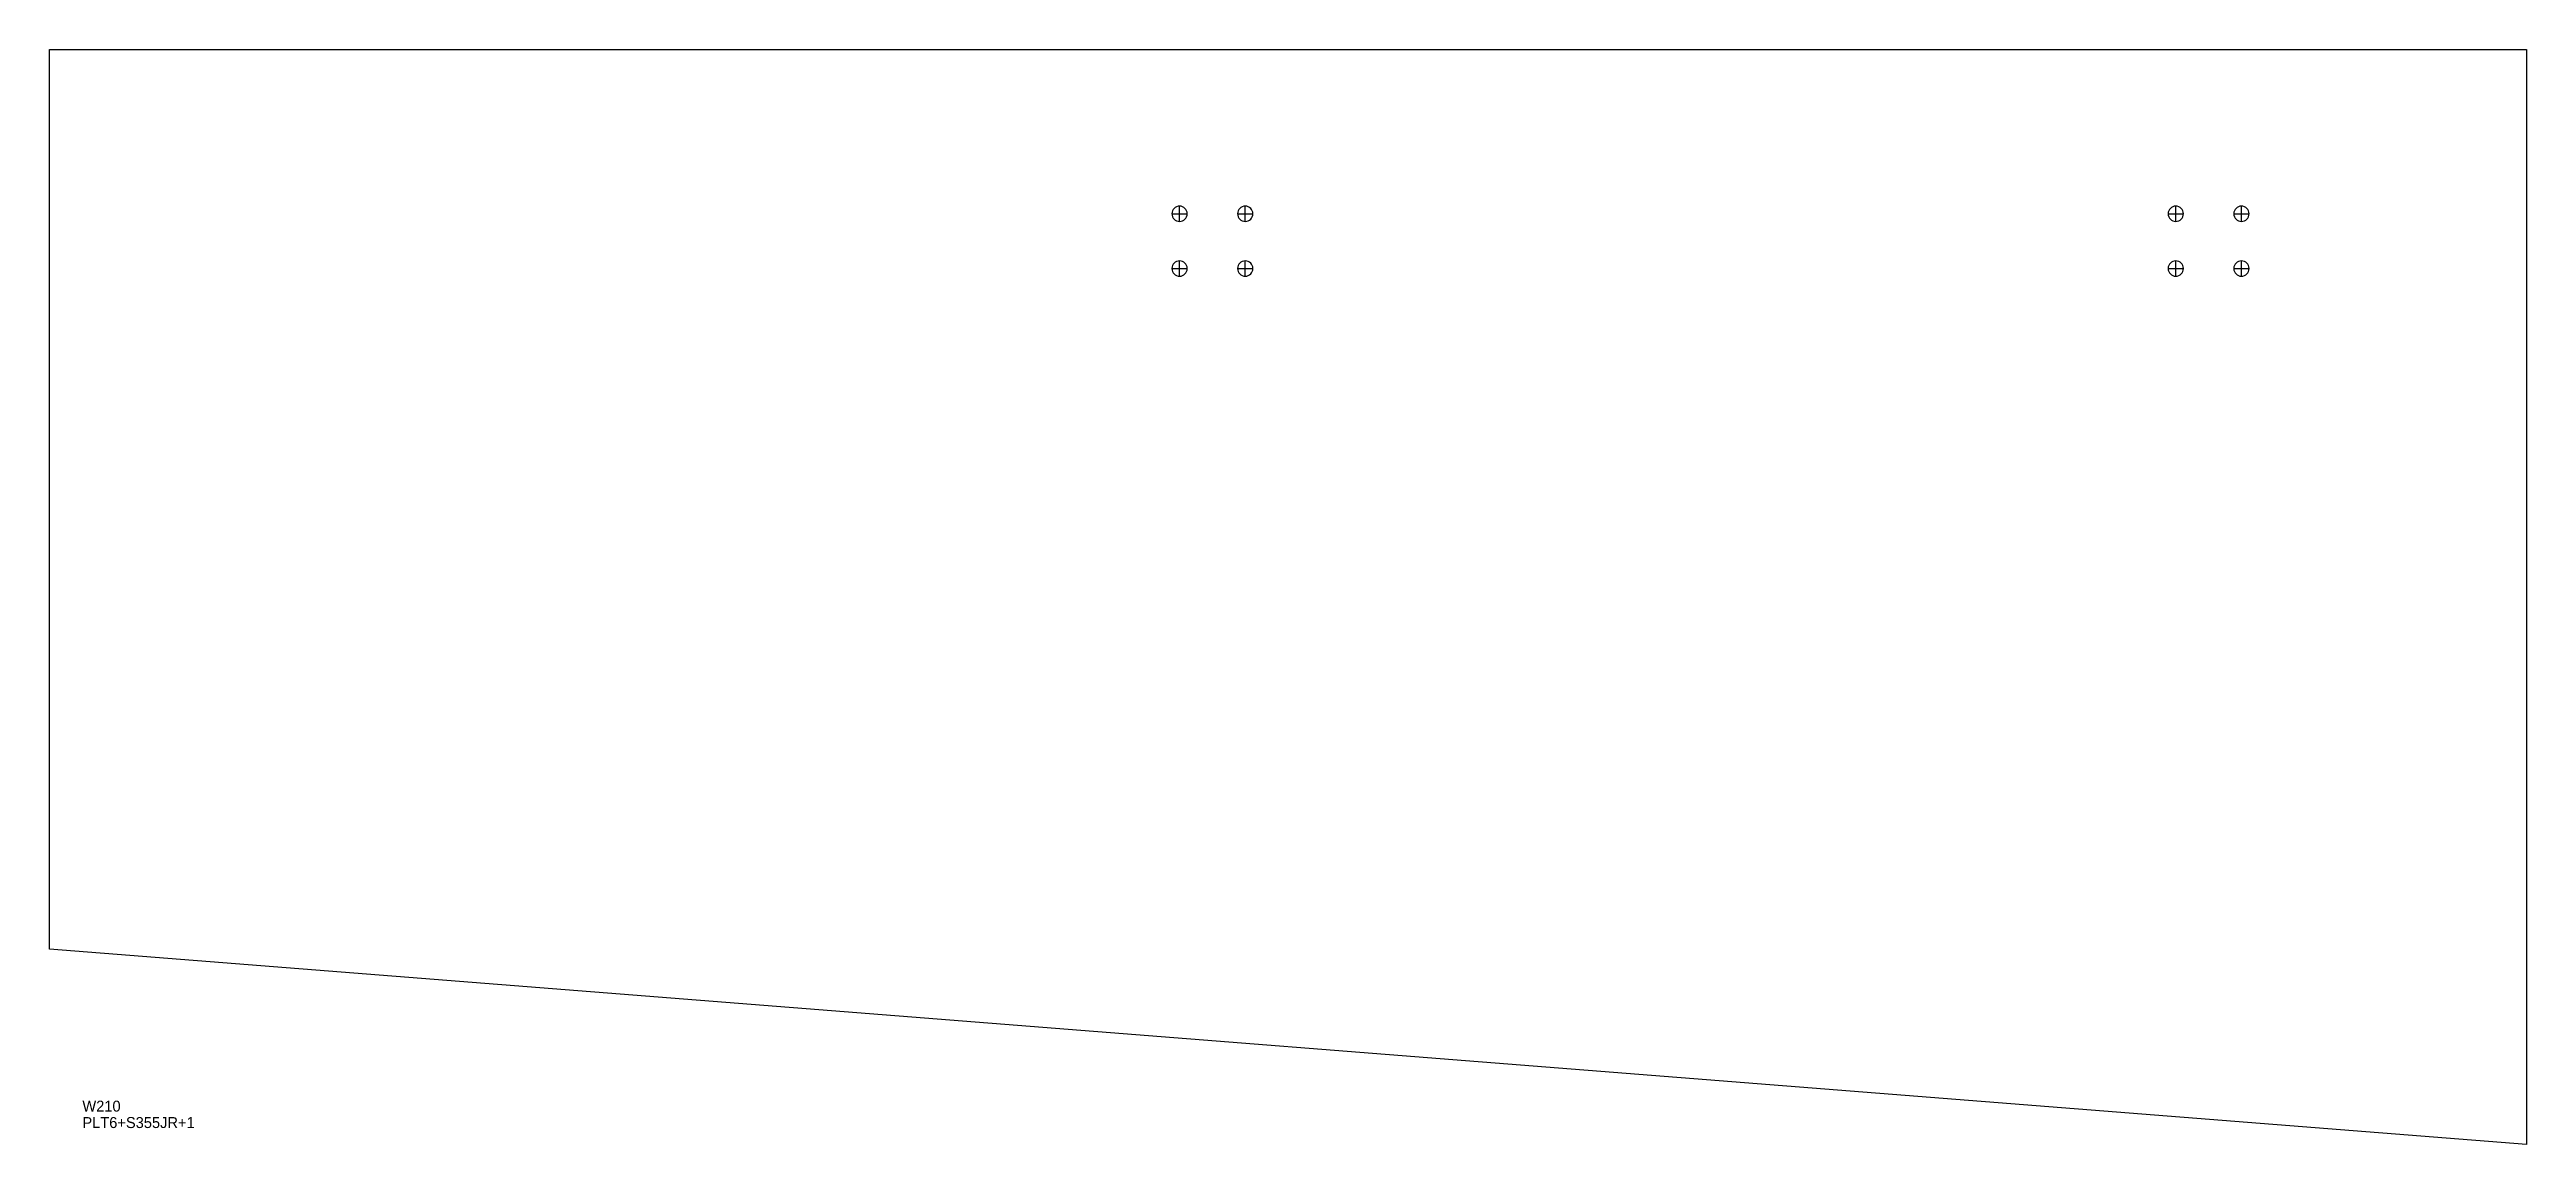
# Model space of a CAD drawing. Extents: x 0 to 2263, y 0 to 1000.
import ezdxf

# ---------------------------------------------------------------- set-up
doc = ezdxf.new("R2010")
doc.units = 0
for name, color, linetype in [('14', 7, 'CONTINUOUS'), ('CUT', 7, 'CONTINUOUS'), ('SCRIBE', 3, 'CONTINUOUS'), ('TEXT', 7, 'CONTINUOUS')]:
    doc.layers.add(name, color=color, linetype=linetype)

msp = doc.modelspace()

# ---------------------------------------------------------------- linework, layer by layer
at = {"layer": '14', "color": 7, "linetype": 'CONTINUOUS'}
for p, q in [((1025.25, 850), (1039.25, 850)), ((1032.25, 843), (1032.25, 857)), ((1085.25, 850), (1099.25, 850)), ((1092.25, 843), (1092.25, 857)), ((1935.25, 850), (1949.25, 850)), ((1942.25, 843), (1942.25, 857)), ((1995.25, 850), (2009.25, 850)), ((2002.25, 843), (2002.25, 857)), ((1025.25, 800), (1039.25, 800)), ((1032.25, 793), (1032.25, 807)), ((1085.25, 800), (1099.25, 800)), ((1092.25, 793), (1092.25, 807)), ((1935.25, 800), (1949.25, 800)), ((1942.25, 793), (1942.25, 807)), ((1995.25, 800), (2009.25, 800)), ((2002.25, 793), (2002.25, 807))]:
    msp.add_line(p, q, dxfattribs=at)
for points in [[(1032.25, 857, 1), (1032.25, 843, 1)], [(1092.25, 857, 1), (1092.25, 843, 1)], [(1942.25, 857, 1), (1942.25, 843, 1)], [(2002.25, 857, 1), (2002.25, 843, 1)], [(1032.25, 807, 1), (1032.25, 793, 1)], [(1092.25, 807, 1), (1092.25, 793, 1)], [(1942.25, 807, 1), (1942.25, 793, 1)], [(2002.25, 807, 1), (2002.25, 793, 1)]]:
    msp.add_lwpolyline(points, format="xyb", close=True, dxfattribs=at)
at = {"layer": 'CUT', "color": 7, "linetype": 'CONTINUOUS'}
msp.add_lwpolyline([(0, 178.21), (0, 1000), (2262.6, 1000), (2262.6, 0)], close=True, dxfattribs=at)

# ---------------------------------------------------------------- texts
at = {"layer": 'SCRIBE', "color": 3}
msp.add_text('W210', height=10, dxfattribs=at).set_placement((30, 30))
at = {"layer": 'TEXT', "color": 7}
msp.add_text('PLT6+S355JR+1', height=10, dxfattribs=at).set_placement((30, 15))

doc.saveas('drawing.dxf')
